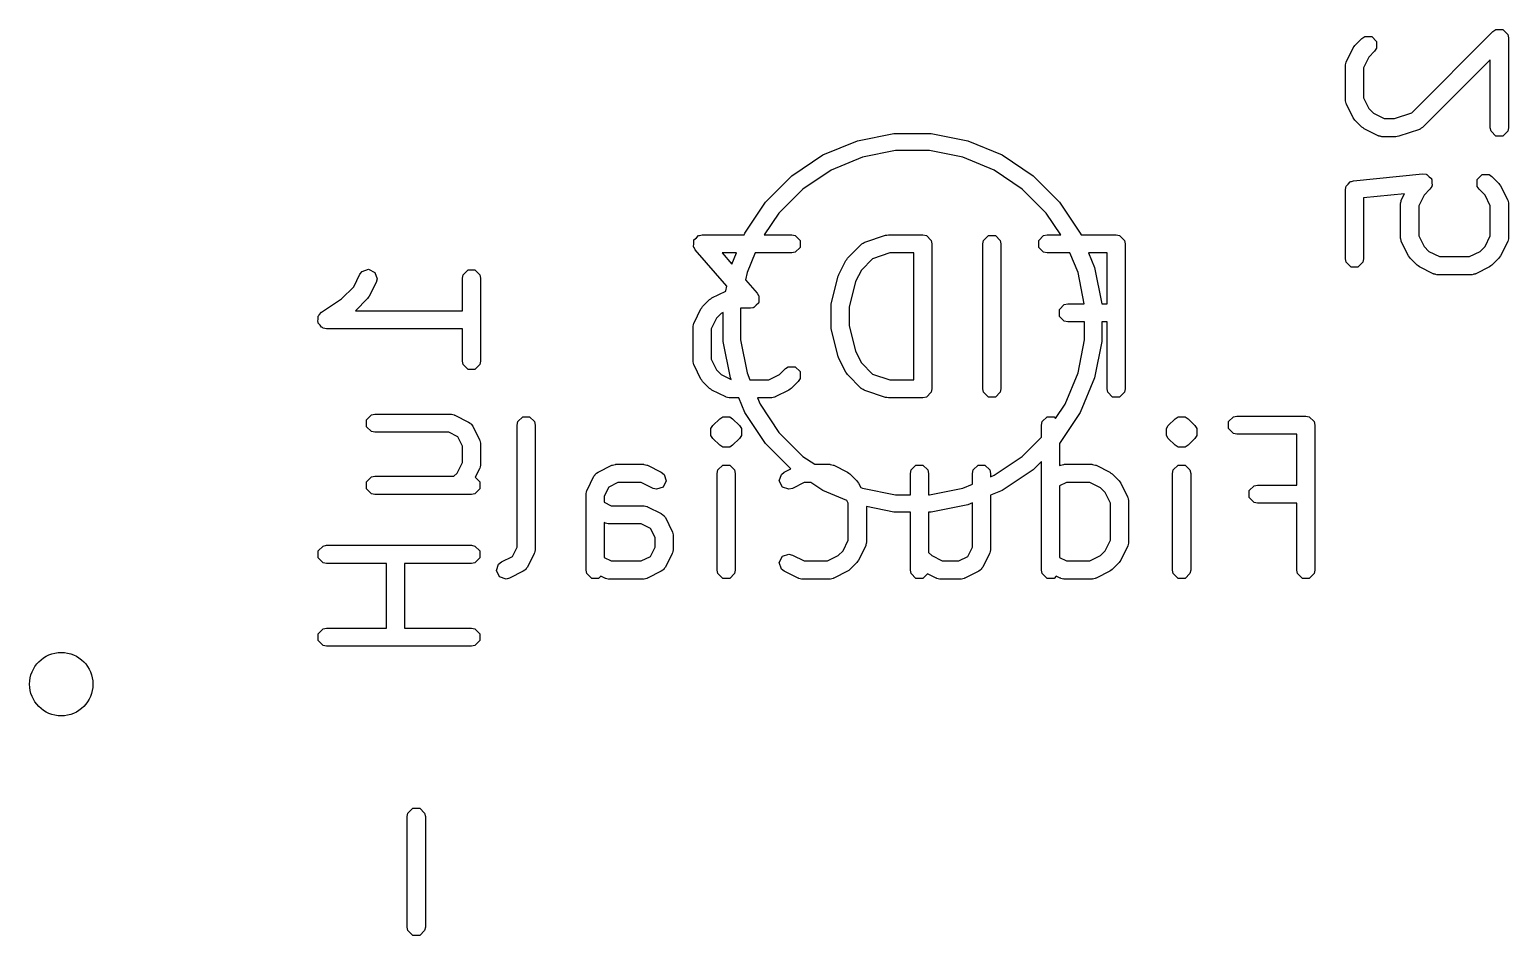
# Model space of a CAD drawing. Header units: inches. Extents: x 0.38 to 5.39, y 0.07 to 3.28.
# Drawn here: x 3.8036 to 4.125, y 2.7301 to 2.9269 of the extents above; entities that cross this region are included whole.
import ezdxf

# ---------------------------------------------------------------- set-up
doc = ezdxf.new("R2010")
doc.units = ezdxf.units.IN
doc.header["$MEASUREMENT"] = 0
doc.layers.add('BLACK', color=250, linetype='CONTINUOUS')

msp = doc.modelspace()

# ---------------------------------------------------------------- linework, layer by layer
at = {"layer": 'BLACK', "linetype": 'CONTINUOUS'}
for p, q in [((4.09318, 2.92501), (4.09382, 2.92544)), ((4.09382, 2.92544), (4.09532, 2.92544)), ((4.09532, 2.92544), (4.09639, 2.92437)), ((4.10401, 2.90884), (4.12167, 2.92651)), ((4.12167, 2.92651), (4.12231, 2.92694)), ((4.12231, 2.92694), (4.12382, 2.92694)), ((4.12382, 2.92694), (4.12489, 2.92587)), ((4.12489, 2.92587), (4.12504, 2.92512)), ((4.08981, 2.92), (4.09131, 2.923)), ((4.09131, 2.923), (4.0915, 2.92325)), ((4.0915, 2.92325), (4.09168, 2.92351)), ((4.09168, 2.92351), (4.09318, 2.92501)), ((4.09596, 2.92223), (4.09469, 2.92095)), ((4.09639, 2.92287), (4.09596, 2.92223)), ((4.09639, 2.92437), (4.09639, 2.92287)), ((4.12504, 2.92512), (4.12504, 2.90562)), ((4.0896, 2.91912), (4.08962, 2.91922)), ((4.0896, 2.91162), (4.0896, 2.91912)), ((4.08961, 2.91926), (4.08969, 2.91956)), ((4.08962, 2.91922), (4.08961, 2.91926)), ((4.08969, 2.91956), (4.08975, 2.91987)), ((4.08975, 2.91987), (4.08978, 2.91991)), ((4.08978, 2.91991), (4.08981, 2.92)), ((4.09469, 2.92095), (4.09354, 2.91866)), ((4.1211, 2.92037), (4.10646, 2.90573)), ((4.1211, 2.90562), (4.1211, 2.92037)), ((4.09354, 2.91866), (4.09354, 2.91209)), ((4.08962, 2.91152), (4.0896, 2.91162)), ((4.08961, 2.91148), (4.08962, 2.91152)), ((4.08969, 2.91118), (4.08961, 2.91148)), ((4.08975, 2.91087), (4.08969, 2.91118)), ((4.08978, 2.91084), (4.08975, 2.91087)), ((4.08981, 2.91074), (4.08978, 2.91084)), ((4.09131, 2.90774), (4.08981, 2.91074)), ((4.09354, 2.91209), (4.09469, 2.90979)), ((4.09469, 2.90979), (4.09574, 2.90874)), ((4.0915, 2.90749), (4.09131, 2.90774)), ((4.09168, 2.90723), (4.0915, 2.90749)), ((4.09318, 2.90573), (4.09168, 2.90723)), ((4.09574, 2.90874), (4.09803, 2.90759)), ((4.09803, 2.90759), (4.10025, 2.90759)), ((4.10025, 2.90759), (4.10401, 2.90884)), ((3.97602, 2.89969), (3.98351, 2.90279)), ((3.98351, 2.90279), (3.99146, 2.90437)), ((3.99146, 2.90437), (3.99956, 2.90437)), ((3.99956, 2.90437), (4.00751, 2.90279)), ((4.00751, 2.90279), (4.015, 2.89969)), ((4.09344, 2.90555), (4.09318, 2.90573)), ((4.09369, 2.90536), (4.09344, 2.90555)), ((4.09669, 2.90386), (4.09369, 2.90536)), ((4.09678, 2.90383), (4.09669, 2.90386)), ((4.09682, 2.9038), (4.09678, 2.90383)), ((4.09713, 2.90374), (4.09682, 2.9038)), ((4.09743, 2.90366), (4.09713, 2.90374)), ((4.09747, 2.90367), (4.09743, 2.90366)), ((4.09757, 2.90365), (4.09747, 2.90367)), ((4.10057, 2.90365), (4.09757, 2.90365)), ((4.10088, 2.90371), (4.10057, 2.90365)), ((4.10119, 2.90375), (4.10088, 2.90371)), ((4.10569, 2.90525), (4.10119, 2.90375)), ((4.10578, 2.9053), (4.10569, 2.90525)), ((4.10582, 2.9053), (4.10578, 2.9053)), ((4.10608, 2.90548), (4.10582, 2.9053)), ((4.10636, 2.90563), (4.10608, 2.90548)), ((4.10638, 2.90567), (4.10636, 2.90563)), ((4.10646, 2.90573), (4.10638, 2.90567)), ((4.12125, 2.90487), (4.1211, 2.90562)), ((4.12231, 2.9038), (4.12125, 2.90487)), ((4.12382, 2.9038), (4.12231, 2.9038)), ((4.12489, 2.90487), (4.12382, 2.9038)), ((4.12504, 2.90562), (4.12489, 2.90487)), ((3.96929, 2.89518), (3.97602, 2.89969)), ((3.99183, 2.90063), (3.9846, 2.89919)), ((3.9992, 2.90063), (3.99183, 2.90063)), ((4.00642, 2.89919), (3.9992, 2.90063)), ((4.015, 2.89969), (4.02174, 2.89518)), ((3.9778, 2.89637), (3.97167, 2.89228)), ((3.9846, 2.89919), (3.9778, 2.89637)), ((4.01323, 2.89637), (4.00642, 2.89919)), ((4.01935, 2.89228), (4.01323, 2.89637)), ((3.96356, 2.88945), (3.96929, 2.89518)), ((4.02174, 2.89518), (4.02747, 2.88945)), ((4.08975, 2.89288), (4.09022, 2.89334)), ((4.09022, 2.89334), (4.09064, 2.89386)), ((4.09064, 2.89386), (4.09077, 2.8939)), ((4.09077, 2.8939), (4.09082, 2.89394)), ((4.09082, 2.89394), (4.09092, 2.89394)), ((4.09092, 2.89394), (4.09137, 2.89408)), ((4.09137, 2.89408), (4.10637, 2.89558)), ((4.10637, 2.89558), (4.10714, 2.89551)), ((4.10714, 2.89551), (4.10722, 2.89544)), ((4.10722, 2.89544), (4.10732, 2.89544)), ((4.10732, 2.89544), (4.10779, 2.89497)), ((4.10779, 2.89497), (4.1083, 2.89455)), ((4.1083, 2.89455), (4.10831, 2.89445)), ((4.10831, 2.89445), (4.10839, 2.89438)), ((4.10839, 2.89438), (4.10839, 2.89371)), ((4.10839, 2.89371), (4.10845, 2.89305)), ((4.11825, 2.89438), (4.11931, 2.89544)), ((4.11825, 2.89287), (4.11825, 2.89438)), ((4.11931, 2.89544), (4.12082, 2.89544)), ((4.12082, 2.89544), (4.12146, 2.89501)), ((4.12146, 2.89501), (4.12296, 2.89352)), ((4.12296, 2.89352), (4.12313, 2.89325)), ((4.12313, 2.89325), (4.12333, 2.893)), ((3.97167, 2.89228), (3.96646, 2.88707)), ((4.02456, 2.88707), (4.01935, 2.89228)), ((4.0896, 2.89212), (4.0897, 2.89259)), ((4.0896, 2.87713), (4.0896, 2.89212)), ((4.08969, 2.89269), (4.08972, 2.89274)), ((4.0897, 2.89259), (4.08969, 2.89269)), ((4.08972, 2.89274), (4.08975, 2.89288)), ((4.10242, 2.89123), (4.09354, 2.89034)), ((4.09354, 2.89034), (4.09354, 2.87713)), ((4.10169, 2.88957), (4.10175, 2.88988)), ((4.10175, 2.88988), (4.10178, 2.88991)), ((4.10178, 2.88991), (4.10181, 2.89)), ((4.10181, 2.89), (4.10242, 2.89123)), ((4.10669, 2.89096), (4.10554, 2.88866)), ((4.10796, 2.89223), (4.10669, 2.89096)), ((4.10839, 2.89287), (4.10796, 2.89223)), ((4.10845, 2.89305), (4.10839, 2.89297)), ((4.10839, 2.89297), (4.10839, 2.89287)), ((4.11868, 2.89223), (4.11825, 2.89287)), ((4.11995, 2.89096), (4.11868, 2.89223)), ((4.1211, 2.88866), (4.11995, 2.89096)), ((4.12333, 2.893), (4.12483, 2.89)), ((4.12483, 2.89), (4.12485, 2.88991)), ((4.12485, 2.88991), (4.12489, 2.88988)), ((4.12489, 2.88988), (4.12495, 2.88957)), ((3.95905, 2.88272), (3.96356, 2.88945)), ((3.96646, 2.88707), (3.96329, 2.88233)), ((4.02773, 2.88233), (4.02456, 2.88707)), ((4.02747, 2.88945), (4.03197, 2.88272)), ((4.1016, 2.88912), (4.10162, 2.88922)), ((4.1016, 2.88162), (4.1016, 2.88912)), ((4.10161, 2.88926), (4.10169, 2.88957)), ((4.10162, 2.88922), (4.10161, 2.88926)), ((4.10554, 2.88866), (4.10554, 2.88209)), ((4.1211, 2.88209), (4.1211, 2.88866)), ((4.12495, 2.88957), (4.12503, 2.88926)), ((4.12503, 2.88926), (4.12502, 2.88922)), ((4.12502, 2.88922), (4.12504, 2.88912)), ((4.12504, 2.88912), (4.12504, 2.88162)), ((3.9479, 2.87973), (3.94795, 2.88042)), ((3.94795, 2.88111), (3.948, 2.88116)), ((3.94795, 2.88042), (3.94795, 2.88111)), ((3.948, 2.88123), (3.94852, 2.88169)), ((3.948, 2.88116), (3.948, 2.88123)), ((3.94852, 2.88169), (3.94901, 2.88218)), ((3.94901, 2.88218), (3.9491, 2.8822)), ((3.9491, 2.8822), (3.94914, 2.88222)), ((3.94914, 2.88222), (3.94922, 2.88222)), ((3.94922, 2.88222), (3.94977, 2.88233)), ((3.94977, 2.88233), (3.95889, 2.88233)), ((3.95889, 2.88233), (3.95905, 2.88272)), ((3.96329, 2.88233), (3.96927, 2.88233)), ((3.96927, 2.88233), (3.97002, 2.88218)), ((3.97002, 2.88218), (3.97108, 2.88111)), ((3.97108, 2.88111), (3.97108, 2.87961)), ((3.98137, 2.87725), (3.98437, 2.88025)), ((3.98437, 2.88025), (3.98445, 2.88031)), ((3.98445, 2.88031), (3.98447, 2.88035)), ((3.98447, 2.88035), (3.98475, 2.8805)), ((3.98475, 2.8805), (3.98501, 2.88068)), ((3.98501, 2.88068), (3.98505, 2.88068)), ((3.98505, 2.88068), (3.98514, 2.88073)), ((3.98514, 2.88073), (3.98964, 2.88223)), ((3.98964, 2.88223), (3.98995, 2.88227)), ((3.98995, 2.88227), (3.99026, 2.88233)), ((3.99026, 2.88233), (3.99776, 2.88233)), ((3.99776, 2.88233), (3.99851, 2.88218)), ((3.99851, 2.88218), (3.99958, 2.88111)), ((3.99958, 2.88111), (3.99973, 2.88036)), ((3.99973, 2.88036), (3.99973, 2.84886)), ((4.01079, 2.88036), (4.01094, 2.88111)), ((4.01079, 2.84886), (4.01079, 2.88036)), ((4.01094, 2.88111), (4.01201, 2.88218)), ((4.01201, 2.88218), (4.01351, 2.88218)), ((4.01351, 2.88218), (4.01458, 2.88111)), ((4.01458, 2.88111), (4.01473, 2.88036)), ((4.01473, 2.88036), (4.01473, 2.84886)), ((4.02294, 2.88111), (4.024, 2.88218)), ((4.02294, 2.87961), (4.02294, 2.88111)), ((4.024, 2.88218), (4.02476, 2.88233)), ((4.02476, 2.88233), (4.02773, 2.88233)), ((4.03197, 2.88272), (4.03213, 2.88233)), ((4.03213, 2.88233), (4.03976, 2.88233)), ((4.03976, 2.88233), (4.04051, 2.88218)), ((4.04051, 2.88218), (4.04157, 2.88111)), ((4.04157, 2.88111), (4.04172, 2.88036)), ((4.04172, 2.88036), (4.04172, 2.84886)), ((4.10162, 2.88153), (4.1016, 2.88162)), ((4.10161, 2.88148), (4.10162, 2.88153)), ((4.10169, 2.88118), (4.10161, 2.88148)), ((4.10175, 2.88087), (4.10169, 2.88118)), ((4.10178, 2.88084), (4.10175, 2.88087)), ((4.10181, 2.88074), (4.10178, 2.88084)), ((4.10331, 2.87774), (4.10181, 2.88074)), ((4.10554, 2.88209), (4.10669, 2.87979)), ((4.11995, 2.87979), (4.1211, 2.88209)), ((4.12483, 2.88074), (4.12333, 2.87774)), ((4.12485, 2.88084), (4.12483, 2.88074)), ((4.12489, 2.88087), (4.12485, 2.88084)), ((4.12495, 2.88118), (4.12489, 2.88087)), ((4.12503, 2.88148), (4.12495, 2.88118)), ((4.12504, 2.88162), (4.12502, 2.88153)), ((4.12502, 2.88153), (4.12503, 2.88148)), ((3.94795, 2.87965), (3.9479, 2.87973)), ((3.94795, 2.87961), (3.94795, 2.87965)), ((3.94801, 2.87955), (3.94795, 2.87961)), ((3.94829, 2.87906), (3.94801, 2.87955)), ((3.95515, 2.87121), (3.94829, 2.87906)), ((3.95411, 2.87839), (3.95625, 2.87594)), ((3.95726, 2.87839), (3.95411, 2.87839)), ((3.95625, 2.87594), (3.95726, 2.87839)), ((3.96131, 2.87839), (3.95955, 2.87414)), ((3.96927, 2.87839), (3.96131, 2.87839)), ((3.97002, 2.87854), (3.96927, 2.87839)), ((3.97108, 2.87961), (3.97002, 2.87854)), ((3.9812, 2.87699), (3.98137, 2.87725)), ((3.98683, 2.87714), (3.98438, 2.87469)), ((3.99058, 2.87839), (3.98683, 2.87714)), ((3.99579, 2.87839), (3.99058, 2.87839)), ((3.99579, 2.85083), (3.99579, 2.87839)), ((4.024, 2.87854), (4.02294, 2.87961)), ((4.02476, 2.87839), (4.024, 2.87854)), ((4.02971, 2.87839), (4.02476, 2.87839)), ((4.03148, 2.87414), (4.02971, 2.87839)), ((4.03779, 2.87839), (4.03376, 2.87839)), ((4.03376, 2.87839), (4.03507, 2.87523)), ((4.03779, 2.86733), (4.03779, 2.87839)), ((4.08975, 2.87637), (4.0896, 2.87713)), ((4.09354, 2.87713), (4.09339, 2.87637)), ((4.1035, 2.8775), (4.10331, 2.87774)), ((4.10368, 2.87723), (4.1035, 2.8775)), ((4.10518, 2.87573), (4.10368, 2.87723)), ((4.10669, 2.87979), (4.10773, 2.87874)), ((4.10773, 2.87874), (4.11003, 2.87759)), ((4.11003, 2.87759), (4.1166, 2.87759)), ((4.1166, 2.87759), (4.1189, 2.87874)), ((4.1189, 2.87874), (4.11995, 2.87979)), ((4.12296, 2.87723), (4.12146, 2.87573)), ((4.12313, 2.8775), (4.12296, 2.87723)), ((4.12333, 2.87774), (4.12313, 2.8775)), ((3.87538, 2.87376), (3.87585, 2.87437)), ((3.87585, 2.87437), (3.87728, 2.87485)), ((3.87728, 2.87485), (3.87863, 2.87417)), ((3.87863, 2.87417), (3.87911, 2.87274)), ((3.89782, 2.87364), (3.89889, 2.8747)), ((3.89889, 2.8747), (3.90039, 2.8747)), ((3.90039, 2.8747), (3.90146, 2.87364)), ((3.95955, 2.87414), (3.95923, 2.87254)), ((3.9795, 2.87374), (3.981, 2.87674)), ((3.981, 2.87674), (3.9812, 2.87699)), ((3.98438, 2.87469), (3.98312, 2.87217)), ((4.03283, 2.86733), (4.03148, 2.87414)), ((4.03507, 2.87523), (4.03664, 2.86733)), ((4.09082, 2.87531), (4.08975, 2.87637)), ((4.09232, 2.87531), (4.09082, 2.87531)), ((4.09339, 2.87637), (4.09232, 2.87531)), ((4.10544, 2.87556), (4.10518, 2.87573)), ((4.10569, 2.87536), (4.10544, 2.87556)), ((4.10869, 2.87386), (4.10569, 2.87536)), ((4.10878, 2.87384), (4.10869, 2.87386)), ((4.10882, 2.87381), (4.10878, 2.87384)), ((4.10912, 2.87375), (4.10882, 2.87381)), ((4.11782, 2.87381), (4.11751, 2.87375)), ((4.11785, 2.87384), (4.11782, 2.87381)), ((4.11795, 2.87386), (4.11785, 2.87384)), ((4.12095, 2.87536), (4.11795, 2.87386)), ((4.1212, 2.87556), (4.12095, 2.87536)), ((4.12146, 2.87573), (4.1212, 2.87556)), ((3.87139, 2.86841), (3.87403, 2.87105)), ((3.87403, 2.87105), (3.87538, 2.87376)), ((3.87891, 2.872), (3.87741, 2.869)), ((3.87911, 2.87274), (3.87891, 2.872)), ((3.89767, 2.87288), (3.89782, 2.87364)), ((3.89767, 2.86585), (3.89767, 2.87288)), ((3.90146, 2.87364), (3.90161, 2.87288)), ((3.90161, 2.87288), (3.90161, 2.85489)), ((3.95494, 2.87014), (3.95515, 2.87121)), ((3.95923, 2.87254), (3.96175, 2.86966)), ((3.97785, 2.86734), (3.97935, 2.87334)), ((3.97935, 2.87334), (3.97945, 2.87353)), ((3.97945, 2.87353), (3.9795, 2.87374)), ((3.98312, 2.87217), (3.98173, 2.86662)), ((4.10943, 2.87366), (4.10912, 2.87375)), ((4.10947, 2.87368), (4.10943, 2.87366)), ((4.10957, 2.87366), (4.10947, 2.87368)), ((4.11707, 2.87366), (4.10957, 2.87366)), ((4.11716, 2.87368), (4.11707, 2.87366)), ((4.11721, 2.87366), (4.11716, 2.87368)), ((4.11751, 2.87375), (4.11721, 2.87366)), ((3.86705, 2.86552), (3.87139, 2.86841)), ((3.87704, 2.86849), (3.8744, 2.86585)), ((3.87721, 2.86875), (3.87704, 2.86849)), ((3.87741, 2.869), (3.87721, 2.86875)), ((3.94988, 2.86675), (3.95138, 2.86825)), ((3.95138, 2.86825), (3.95164, 2.86843)), ((3.95164, 2.86843), (3.95189, 2.86862)), ((3.95189, 2.86862), (3.95489, 2.87012)), ((3.95489, 2.87012), (3.95494, 2.87014)), ((3.96203, 2.86749), (3.96151, 2.86703)), ((3.96175, 2.86966), (3.96203, 2.86917)), ((3.96203, 2.86917), (3.96208, 2.86911)), ((3.96204, 2.86756), (3.96203, 2.86749)), ((3.96208, 2.86761), (3.96204, 2.86756)), ((3.96208, 2.86911), (3.96208, 2.86907)), ((3.96208, 2.86907), (3.96213, 2.86899)), ((3.96213, 2.86899), (3.96208, 2.8683)), ((3.96208, 2.8683), (3.96208, 2.86761)), ((3.86633, 2.86464), (3.86647, 2.86478)), ((3.86633, 2.86406), (3.86633, 2.86464)), ((3.86647, 2.86478), (3.86651, 2.86498)), ((3.86651, 2.86498), (3.86705, 2.86552)), ((3.8744, 2.86585), (3.89767, 2.86585)), ((3.94801, 2.86324), (3.94951, 2.86624)), ((3.94951, 2.86624), (3.9497, 2.86649)), ((3.9497, 2.86649), (3.94988, 2.86675)), ((3.95289, 2.86419), (3.95174, 2.8619)), ((3.95393, 2.86524), (3.95289, 2.86419)), ((3.95437, 2.86546), (3.95393, 2.86524)), ((3.95437, 2.85918), (3.95437, 2.86546)), ((3.96027, 2.86639), (3.95811, 2.86639)), ((3.95811, 2.86639), (3.95811, 2.85954)), ((3.96082, 2.8665), (3.96027, 2.86639)), ((3.9609, 2.8665), (3.96082, 2.8665)), ((3.96093, 2.86652), (3.9609, 2.8665)), ((3.96102, 2.86654), (3.96093, 2.86652)), ((3.96151, 2.86703), (3.96102, 2.86654)), ((3.9778, 2.86686), (3.97784, 2.8671)), ((3.9778, 2.86236), (3.9778, 2.86686)), ((3.97784, 2.8671), (3.97785, 2.86734)), ((3.98173, 2.86662), (3.98173, 2.8626)), ((4.02744, 2.86611), (4.0285, 2.86718)), ((4.02744, 2.86461), (4.02744, 2.86611)), ((4.0285, 2.86354), (4.02744, 2.86461)), ((4.0285, 2.86718), (4.02926, 2.86733)), ((4.02926, 2.86733), (4.03283, 2.86733)), ((4.03664, 2.86733), (4.03779, 2.86733)), ((3.86621, 2.8635), (3.86633, 2.86406)), ((3.86633, 2.86333), (3.86621, 2.8635)), ((3.86633, 2.86313), (3.86633, 2.86333)), ((3.86673, 2.86273), (3.86633, 2.86313)), ((3.86705, 2.86225), (3.86673, 2.86273)), ((3.86725, 2.86221), (3.86705, 2.86225)), ((3.86739, 2.86207), (3.86725, 2.86221)), ((3.86815, 2.86192), (3.86739, 2.86207)), ((3.89767, 2.86192), (3.86815, 2.86192)), ((3.89767, 2.85489), (3.89767, 2.86192)), ((3.9478, 2.8625), (3.94789, 2.8628)), ((3.94782, 2.86246), (3.9478, 2.8625)), ((3.9478, 2.86236), (3.94782, 2.86246)), ((3.9478, 2.85486), (3.9478, 2.86236)), ((3.94789, 2.8628), (3.94795, 2.86311)), ((3.94795, 2.86311), (3.94798, 2.86315)), ((3.94798, 2.86315), (3.94801, 2.86324)), ((3.95174, 2.8619), (3.95174, 2.85533)), ((3.97784, 2.86212), (3.9778, 2.86236)), ((3.97785, 2.86188), (3.97784, 2.86212)), ((3.97935, 2.85588), (3.97785, 2.86188)), ((3.98173, 2.8626), (3.98312, 2.85705)), ((4.02926, 2.86339), (4.0285, 2.86354)), ((4.03291, 2.86339), (4.02926, 2.86339)), ((4.03291, 2.85954), (4.03291, 2.86339)), ((4.03779, 2.86339), (4.03665, 2.86339)), ((4.03665, 2.86339), (4.03665, 2.85918)), ((4.03779, 2.84886), (4.03779, 2.86339)), ((3.95595, 2.85123), (3.95437, 2.85918)), ((3.95811, 2.85954), (3.95955, 2.85232)), ((4.03148, 2.85232), (4.03291, 2.85954)), ((4.03665, 2.85918), (4.03507, 2.85123)), ((3.89782, 2.85413), (3.89767, 2.85489)), ((3.90161, 2.85489), (3.90146, 2.85413)), ((3.94782, 2.85476), (3.9478, 2.85486)), ((3.9478, 2.85472), (3.94782, 2.85476)), ((3.94789, 2.85442), (3.9478, 2.85472)), ((3.95174, 2.85533), (3.95289, 2.85303)), ((3.97945, 2.85569), (3.97935, 2.85588)), ((3.9795, 2.85548), (3.97945, 2.85569)), ((3.981, 2.85248), (3.9795, 2.85548)), ((3.98312, 2.85705), (3.98438, 2.85453)), ((3.98438, 2.85453), (3.98683, 2.85208)), ((3.89889, 2.85307), (3.89782, 2.85413)), ((3.90039, 2.85307), (3.89889, 2.85307)), ((3.90146, 2.85413), (3.90039, 2.85307)), ((3.94795, 2.85411), (3.94789, 2.85442)), ((3.94798, 2.85408), (3.94795, 2.85411)), ((3.94801, 2.85398), (3.94798, 2.85408)), ((3.94951, 2.85098), (3.94801, 2.85398)), ((3.95289, 2.85303), (3.95393, 2.85198)), ((3.95393, 2.85198), (3.95609, 2.8509)), ((3.95955, 2.85232), (3.96016, 2.85083)), ((3.9643, 2.85083), (3.9666, 2.85198)), ((3.9666, 2.85198), (3.96787, 2.85325)), ((3.96787, 2.85325), (3.96851, 2.85368)), ((3.96851, 2.85368), (3.97002, 2.85368)), ((3.97002, 2.85368), (3.97108, 2.85262)), ((3.97108, 2.85262), (3.97108, 2.85111)), ((3.9812, 2.85223), (3.981, 2.85248)), ((3.98137, 2.85197), (3.9812, 2.85223)), ((3.98437, 2.84897), (3.98137, 2.85197)), ((3.98683, 2.85208), (3.99058, 2.85083)), ((4.02866, 2.84551), (4.03148, 2.85232)), ((3.9497, 2.85073), (3.94951, 2.85098)), ((3.94988, 2.85047), (3.9497, 2.85073)), ((3.95138, 2.84897), (3.94988, 2.85047)), ((3.95164, 2.84879), (3.95138, 2.84897)), ((3.95189, 2.8486), (3.95164, 2.84879)), ((3.95489, 2.8471), (3.95189, 2.8486)), ((3.95609, 2.8509), (3.95595, 2.85123)), ((3.96016, 2.85083), (3.9643, 2.85083)), ((3.96865, 2.8486), (3.96565, 2.8471)), ((3.96889, 2.84879), (3.96865, 2.8486)), ((3.96916, 2.84897), (3.96889, 2.84879)), ((3.97066, 2.85047), (3.96916, 2.84897)), ((3.97108, 2.85111), (3.97066, 2.85047)), ((3.98445, 2.84892), (3.98437, 2.84897)), ((3.98447, 2.84888), (3.98445, 2.84892)), ((3.98475, 2.84872), (3.98447, 2.84888)), ((3.98501, 2.84854), (3.98475, 2.84872)), ((3.98505, 2.84854), (3.98501, 2.84854)), ((3.98514, 2.84849), (3.98505, 2.84854)), ((3.98964, 2.84699), (3.98514, 2.84849)), ((3.99058, 2.85083), (3.99579, 2.85083)), ((3.99958, 2.84811), (3.99851, 2.84704)), ((3.99973, 2.84886), (3.99958, 2.84811)), ((4.01094, 2.84811), (4.01079, 2.84886)), ((4.01201, 2.84704), (4.01094, 2.84811)), ((4.01458, 2.84811), (4.01351, 2.84704)), ((4.01473, 2.84886), (4.01458, 2.84811)), ((4.03507, 2.85123), (4.03197, 2.84374)), ((4.03794, 2.84811), (4.03779, 2.84886)), ((4.039, 2.84704), (4.03794, 2.84811)), ((4.04157, 2.84811), (4.04051, 2.84704)), ((4.04172, 2.84886), (4.04157, 2.84811)), ((3.95498, 2.84708), (3.95489, 2.8471)), ((3.95501, 2.84704), (3.95498, 2.84708)), ((3.95532, 2.84698), (3.95501, 2.84704)), ((3.95563, 2.8469), (3.95532, 2.84698)), ((3.95567, 2.84691), (3.95563, 2.8469)), ((3.95577, 2.84689), (3.95567, 2.84691)), ((3.95775, 2.84689), (3.95577, 2.84689)), ((3.95905, 2.84374), (3.95775, 2.84689)), ((3.96477, 2.84689), (3.96179, 2.84689)), ((3.96179, 2.84689), (3.96237, 2.84551)), ((3.96237, 2.84551), (3.96646, 2.83939)), ((3.96486, 2.84691), (3.96477, 2.84689)), ((3.96491, 2.8469), (3.96486, 2.84691)), ((3.96521, 2.84698), (3.96491, 2.8469)), ((3.96552, 2.84704), (3.96521, 2.84698)), ((3.96555, 2.84708), (3.96552, 2.84704)), ((3.96565, 2.8471), (3.96555, 2.84708)), ((3.98995, 2.84696), (3.98964, 2.84699)), ((3.99026, 2.84689), (3.98995, 2.84696)), ((3.99776, 2.84689), (3.99026, 2.84689)), ((3.99851, 2.84704), (3.99776, 2.84689)), ((4.01351, 2.84704), (4.01201, 2.84704)), ((4.02661, 2.84245), (4.02866, 2.84551)), ((4.04051, 2.84704), (4.039, 2.84704)), ((3.87683, 2.84214), (3.87789, 2.84321)), ((3.87683, 2.84063), (3.87683, 2.84214)), ((3.87789, 2.84321), (3.87864, 2.84336)), ((3.87864, 2.84336), (3.89514, 2.84336)), ((3.89514, 2.84336), (3.89524, 2.84334)), ((3.89524, 2.84334), (3.89528, 2.84335)), ((3.89528, 2.84335), (3.89559, 2.84327)), ((3.89559, 2.84327), (3.8959, 2.84321)), ((3.8959, 2.84321), (3.89593, 2.84317)), ((3.89593, 2.84317), (3.89602, 2.84315)), ((3.89602, 2.84315), (3.89902, 2.84165)), ((3.89902, 2.84165), (3.89933, 2.84141)), ((3.90955, 2.84099), (3.9097, 2.84174)), ((3.9097, 2.84174), (3.91077, 2.84281)), ((3.91077, 2.84281), (3.91228, 2.84281)), ((3.91228, 2.84281), (3.91334, 2.84174)), ((3.91334, 2.84174), (3.91349, 2.84099)), ((3.95213, 2.84088), (3.95362, 2.84238)), ((3.95362, 2.84238), (3.95426, 2.84281)), ((3.95426, 2.84281), (3.95577, 2.84281)), ((3.95577, 2.84281), (3.95641, 2.84238)), ((3.95641, 2.84238), (3.95791, 2.84088)), ((3.96356, 2.837), (3.95905, 2.84374)), ((4.02354, 2.84099), (4.02369, 2.84174)), ((4.02369, 2.84174), (4.02475, 2.84281)), ((4.02475, 2.84281), (4.02626, 2.84281)), ((4.02626, 2.84281), (4.02661, 2.84245)), ((4.03197, 2.84374), (4.02748, 2.83702)), ((4.05111, 2.84088), (4.05261, 2.84238)), ((4.05261, 2.84238), (4.05325, 2.84281)), ((4.05325, 2.84281), (4.05476, 2.84281)), ((4.05476, 2.84281), (4.0554, 2.84238)), ((4.0554, 2.84238), (4.0569, 2.84088)), ((4.06418, 2.84174), (4.06525, 2.84281)), ((4.06418, 2.84024), (4.06418, 2.84174)), ((4.06525, 2.84281), (4.066, 2.84296)), ((4.066, 2.84296), (4.081, 2.84296)), ((4.081, 2.84296), (4.08175, 2.84281)), ((4.08175, 2.84281), (4.08282, 2.84174)), ((4.08282, 2.84174), (4.08297, 2.84099)), ((3.87789, 2.83957), (3.87683, 2.84063)), ((3.87864, 2.83942), (3.87789, 2.83957)), ((3.89468, 2.83942), (3.87864, 2.83942)), ((3.89667, 2.83842), (3.89468, 2.83942)), ((3.89933, 2.84141), (3.89943, 2.84137)), ((3.89943, 2.84137), (3.89952, 2.84126)), ((3.89952, 2.84126), (3.89963, 2.84118)), ((3.89963, 2.84118), (3.89966, 2.84108)), ((3.89966, 2.84108), (3.8999, 2.84077)), ((3.8999, 2.84077), (3.9014, 2.83777)), ((3.90955, 2.81446), (3.90955, 2.84099)), ((3.91349, 2.84099), (3.91349, 2.81399)), ((3.9517, 2.84024), (3.95213, 2.84088)), ((3.9517, 2.83874), (3.9517, 2.84024)), ((3.9517, 2.84024), (3.9517, 2.84024)), ((3.95213, 2.8381), (3.9517, 2.83874)), ((3.95791, 2.84088), (3.95834, 2.84024)), ((3.95834, 2.83874), (3.95791, 2.8381)), ((3.95834, 2.84024), (3.95834, 2.84024)), ((3.95834, 2.84024), (3.95834, 2.83949)), ((3.95834, 2.83949), (3.95834, 2.83874)), ((3.95834, 2.83874), (3.95834, 2.83874)), ((3.96646, 2.83939), (3.97167, 2.83418)), ((4.02354, 2.83836), (4.02354, 2.84099)), ((4.05069, 2.84024), (4.05111, 2.84088)), ((4.05069, 2.83874), (4.05069, 2.84024)), ((4.05069, 2.84024), (4.05069, 2.84024)), ((4.05111, 2.8381), (4.05069, 2.83874)), ((4.0569, 2.84088), (4.05732, 2.84024)), ((4.05732, 2.83874), (4.0569, 2.8381)), ((4.05732, 2.84024), (4.05732, 2.84024)), ((4.05732, 2.84024), (4.05732, 2.83949)), ((4.05732, 2.83949), (4.05732, 2.83874)), ((4.05732, 2.83874), (4.05732, 2.83874)), ((4.06525, 2.83917), (4.06418, 2.84024)), ((4.066, 2.83902), (4.06525, 2.83917)), ((4.07903, 2.83902), (4.066, 2.83902)), ((4.07903, 2.82796), (4.07903, 2.83902)), ((4.08297, 2.84099), (4.08297, 2.80949)), ((3.89767, 2.83642), (3.89667, 2.83842)), ((3.89767, 2.83285), (3.89767, 2.83642)), ((3.9014, 2.83777), (3.90143, 2.83767)), ((3.90143, 2.83767), (3.90146, 2.83764)), ((3.90146, 2.83764), (3.90152, 2.83733)), ((3.90152, 2.83733), (3.90161, 2.83703)), ((3.90161, 2.83703), (3.90159, 2.83698)), ((3.90159, 2.83698), (3.90161, 2.83689)), ((3.90161, 2.83689), (3.90161, 2.83239)), ((3.95362, 2.8366), (3.95213, 2.8381)), ((3.95426, 2.83617), (3.95362, 2.8366)), ((3.95577, 2.83617), (3.95426, 2.83617)), ((3.95426, 2.83617), (3.95426, 2.83617)), ((3.95641, 2.8366), (3.95577, 2.83617)), ((3.95791, 2.8381), (3.95641, 2.8366)), ((3.96908, 2.83148), (3.96356, 2.837)), ((4.01935, 2.83418), (4.02354, 2.83836)), ((4.02748, 2.83702), (4.02748, 2.83217)), ((4.05261, 2.8366), (4.05111, 2.8381)), ((4.05325, 2.83617), (4.05261, 2.8366)), ((4.05476, 2.83617), (4.05325, 2.83617)), ((4.05325, 2.83617), (4.05325, 2.83617)), ((4.0554, 2.8366), (4.05476, 2.83617)), ((4.0569, 2.8381), (4.0554, 2.8366)), ((3.89652, 2.83056), (3.89767, 2.83285)), ((3.90161, 2.83225), (3.90152, 2.83194)), ((3.90161, 2.83239), (3.90159, 2.83229)), ((3.90159, 2.83229), (3.90161, 2.83225)), ((3.92714, 2.83075), (3.93014, 2.83225)), ((3.93014, 2.83225), (3.93023, 2.83228)), ((3.93023, 2.83228), (3.93027, 2.83231)), ((3.93027, 2.83231), (3.93058, 2.83237)), ((3.93058, 2.83237), (3.93088, 2.83245)), ((3.93088, 2.83245), (3.93092, 2.83244)), ((3.93092, 2.83244), (3.93102, 2.83246)), ((3.93102, 2.83246), (3.93702, 2.83246)), ((3.93702, 2.83246), (3.93712, 2.83244)), ((3.93712, 2.83244), (3.93716, 2.83245)), ((3.93716, 2.83245), (3.93746, 2.83237)), ((3.93746, 2.83237), (3.93777, 2.83231)), ((3.93777, 2.83231), (3.9378, 2.83228)), ((3.9378, 2.83228), (3.9379, 2.83225)), ((3.9379, 2.83225), (3.9409, 2.83075)), ((3.9532, 2.83124), (3.95426, 2.83231)), ((3.95426, 2.83231), (3.95577, 2.83231)), ((3.95577, 2.83231), (3.95684, 2.83124)), ((3.97167, 2.83418), (3.97424, 2.83246)), ((3.97424, 2.83246), (3.97751, 2.83246)), ((3.97751, 2.83246), (3.97761, 2.83244)), ((3.97761, 2.83244), (3.97765, 2.83245)), ((3.97765, 2.83245), (3.97796, 2.83237)), ((3.97796, 2.83237), (3.97827, 2.83231)), ((3.97827, 2.83231), (3.9783, 2.83228)), ((3.9783, 2.83228), (3.97839, 2.83225)), ((3.97839, 2.83225), (3.98139, 2.83075)), ((3.99519, 2.83124), (3.99626, 2.83231)), ((3.99626, 2.83231), (3.99776, 2.83231)), ((3.99776, 2.83231), (3.99883, 2.83124)), ((4.00869, 2.83124), (4.00976, 2.83231)), ((4.00976, 2.83231), (4.01126, 2.83231)), ((4.01126, 2.83231), (4.01233, 2.83124)), ((4.01323, 2.83008), (4.01935, 2.83418)), ((4.02354, 2.83308), (4.02174, 2.83127)), ((4.02354, 2.80949), (4.02354, 2.83308)), ((4.02748, 2.83217), (4.02763, 2.83225)), ((4.02763, 2.83225), (4.02772, 2.83228)), ((4.02772, 2.83228), (4.02775, 2.83231)), ((4.02775, 2.83231), (4.02806, 2.83237)), ((4.02806, 2.83237), (4.02837, 2.83245)), ((4.02837, 2.83245), (4.02841, 2.83244)), ((4.02841, 2.83244), (4.02851, 2.83246)), ((4.02851, 2.83246), (4.03451, 2.83246)), ((4.03451, 2.83246), (4.0346, 2.83244)), ((4.0346, 2.83244), (4.03465, 2.83245)), ((4.03465, 2.83245), (4.03495, 2.83237)), ((4.03495, 2.83237), (4.03526, 2.83231)), ((4.03526, 2.83231), (4.03529, 2.83228)), ((4.03529, 2.83228), (4.03539, 2.83225)), ((4.03539, 2.83225), (4.03839, 2.83075)), ((4.05219, 2.83124), (4.05325, 2.83231)), ((4.05325, 2.83231), (4.05476, 2.83231)), ((4.05476, 2.83231), (4.05582, 2.83124)), ((3.87683, 2.82864), (3.87789, 2.82971)), ((3.87789, 2.82971), (3.87864, 2.82986)), ((3.87864, 2.82986), (3.89583, 2.82986)), ((3.89583, 2.82986), (3.89652, 2.83056)), ((3.9014, 2.83151), (3.90047, 2.82964)), ((3.90047, 2.82964), (3.90146, 2.82864)), ((3.90143, 2.8316), (3.9014, 2.83151)), ((3.90146, 2.83164), (3.90143, 2.8316)), ((3.90152, 2.83194), (3.90146, 2.83164)), ((3.92476, 2.82687), (3.92626, 2.82987)), ((3.92626, 2.82987), (3.9265, 2.83018)), ((3.9265, 2.83018), (3.92653, 2.83028)), ((3.92653, 2.83028), (3.92664, 2.83037)), ((3.92664, 2.83037), (3.92673, 2.83048)), ((3.92673, 2.83048), (3.92683, 2.83051)), ((3.92683, 2.83051), (3.92714, 2.83075)), ((3.9409, 2.83075), (3.94151, 2.83028)), ((3.94198, 2.82885), (3.94131, 2.8275)), ((3.94151, 2.83028), (3.94198, 2.82885)), ((3.95305, 2.83049), (3.9532, 2.83124)), ((3.95305, 2.80949), (3.95305, 2.83049)), ((3.95684, 2.83124), (3.95699, 2.83049)), ((3.95699, 2.83049), (3.95699, 2.80949)), ((3.96655, 2.82885), (3.96703, 2.83028)), ((3.96723, 2.8275), (3.96655, 2.82885)), ((3.96703, 2.83028), (3.96763, 2.83075)), ((3.96763, 2.83075), (3.96908, 2.83148)), ((3.98139, 2.83075), (3.98164, 2.83056)), ((3.98164, 2.83056), (3.98191, 2.83038)), ((3.98191, 2.83038), (3.98341, 2.82888)), ((3.98341, 2.82888), (3.98358, 2.82862)), ((3.99504, 2.83049), (3.99519, 2.83124)), ((3.99504, 2.82583), (3.99504, 2.83049)), ((3.99883, 2.83124), (3.99898, 2.83049)), ((3.99898, 2.83049), (3.99898, 2.82583)), ((4.00854, 2.83049), (4.00869, 2.83124)), ((4.00854, 2.82814), (4.00854, 2.83049)), ((4.01233, 2.83124), (4.01248, 2.83049)), ((4.01248, 2.83049), (4.01248, 2.82977)), ((4.01248, 2.82977), (4.01323, 2.83008)), ((4.02174, 2.83127), (4.015, 2.82677)), ((4.03839, 2.83075), (4.03864, 2.83056)), ((4.03864, 2.83056), (4.0389, 2.83038)), ((4.0389, 2.83038), (4.0404, 2.82888)), ((4.0404, 2.82888), (4.04057, 2.82862)), ((4.05204, 2.83049), (4.05219, 2.83124)), ((4.05204, 2.80949), (4.05204, 2.83049)), ((4.05582, 2.83124), (4.05597, 2.83049)), ((4.05597, 2.83049), (4.05597, 2.80949)), ((3.87683, 2.82714), (3.87683, 2.82864)), ((3.87789, 2.82607), (3.87683, 2.82714)), ((3.87864, 2.82592), (3.87789, 2.82607)), ((3.89964, 2.82592), (3.87864, 2.82592)), ((3.90039, 2.82607), (3.89964, 2.82592)), ((3.90146, 2.82714), (3.90039, 2.82607)), ((3.90146, 2.82864), (3.90146, 2.82714)), ((3.92455, 2.82599), (3.92457, 2.82609)), ((3.92455, 2.80949), (3.92455, 2.82599)), ((3.92456, 2.82613), (3.92464, 2.82643)), ((3.92457, 2.82609), (3.92456, 2.82613)), ((3.92464, 2.82643), (3.9247, 2.82674)), ((3.9247, 2.82674), (3.92473, 2.82678)), ((3.92473, 2.82678), (3.92476, 2.82687)), ((3.92949, 2.82752), (3.92849, 2.82553)), ((3.93148, 2.82852), (3.92949, 2.82752)), ((3.93655, 2.82852), (3.93148, 2.82852)), ((3.93914, 2.82723), (3.93655, 2.82852)), ((3.93988, 2.82703), (3.93914, 2.82723)), ((3.94131, 2.8275), (3.93988, 2.82703)), ((3.96865, 2.82703), (3.96723, 2.8275)), ((3.9694, 2.82723), (3.96865, 2.82703)), ((3.97198, 2.82852), (3.9694, 2.82723)), ((3.97341, 2.82852), (3.97198, 2.82852)), ((3.97602, 2.82677), (3.97341, 2.82852)), ((3.98126, 2.8246), (3.97602, 2.82677)), ((3.98358, 2.82862), (3.98377, 2.82837)), ((3.98377, 2.82837), (3.98426, 2.82741)), ((3.98426, 2.82741), (3.9846, 2.82726)), ((3.9846, 2.82726), (3.99183, 2.82583)), ((3.99183, 2.82583), (3.99504, 2.82583)), ((3.99898, 2.82583), (3.9992, 2.82583)), ((3.9992, 2.82583), (4.00642, 2.82726)), ((4.00642, 2.82726), (4.00854, 2.82814)), ((4.015, 2.82677), (4.01248, 2.82573)), ((4.01248, 2.82573), (4.01248, 2.81399)), ((4.02897, 2.82852), (4.02748, 2.82777)), ((4.02748, 2.82777), (4.02748, 2.81221)), ((4.03404, 2.82852), (4.02897, 2.82852)), ((4.03634, 2.82737), (4.03404, 2.82852)), ((4.03739, 2.82632), (4.03634, 2.82737)), ((4.03854, 2.82403), (4.03739, 2.82632)), ((4.04057, 2.82862), (4.04077, 2.82837)), ((4.04077, 2.82837), (4.04227, 2.82537)), ((4.06868, 2.82674), (4.06975, 2.82781)), ((4.06868, 2.82524), (4.06868, 2.82674)), ((4.06975, 2.82781), (4.0705, 2.82796)), ((4.0705, 2.82796), (4.07903, 2.82796)), ((3.92849, 2.82553), (3.92849, 2.82421)), ((3.92849, 2.82421), (3.92998, 2.82346)), ((3.92998, 2.82346), (3.93702, 2.82346)), ((3.93702, 2.82346), (3.93712, 2.82344)), ((3.93712, 2.82344), (3.93716, 2.82345)), ((3.93716, 2.82345), (3.93746, 2.82337)), ((3.93746, 2.82337), (3.93777, 2.82331)), ((3.93777, 2.82331), (3.9378, 2.82328)), ((3.9378, 2.82328), (3.9379, 2.82325)), ((3.9379, 2.82325), (3.9409, 2.82175)), ((3.98154, 2.82403), (3.98126, 2.8246)), ((3.98154, 2.81596), (3.98154, 2.82403)), ((3.99146, 2.82209), (3.98548, 2.82328)), ((3.98548, 2.82328), (3.98548, 2.81549)), ((4.00751, 2.82367), (3.99956, 2.82209)), ((4.00854, 2.8241), (4.00751, 2.82367)), ((4.00854, 2.81446), (4.00854, 2.8241)), ((4.03854, 2.81596), (4.03854, 2.82403)), ((4.04227, 2.82537), (4.04229, 2.82528)), ((4.04229, 2.82528), (4.04232, 2.82524)), ((4.04232, 2.82524), (4.04239, 2.82493)), ((4.04239, 2.82493), (4.04247, 2.82463)), ((4.04247, 2.82463), (4.04246, 2.82459)), ((4.04246, 2.82459), (4.04247, 2.82449)), ((4.04247, 2.82449), (4.04247, 2.81549)), ((4.06975, 2.82417), (4.06868, 2.82524)), ((4.0705, 2.82402), (4.06975, 2.82417)), ((4.07903, 2.82402), (4.0705, 2.82402)), ((4.07903, 2.80949), (4.07903, 2.82402)), ((3.92864, 2.81973), (3.92849, 2.81981)), ((3.92849, 2.81981), (3.92849, 2.81221)), ((3.92873, 2.8197), (3.92864, 2.81973)), ((3.92877, 2.81967), (3.92873, 2.8197)), ((3.92908, 2.81961), (3.92877, 2.81967)), ((3.92938, 2.81953), (3.92908, 2.81961)), ((3.92942, 2.81954), (3.92938, 2.81953)), ((3.92952, 2.81952), (3.92942, 2.81954)), ((3.93655, 2.81952), (3.92952, 2.81952)), ((3.93855, 2.81852), (3.93655, 2.81952)), ((3.9409, 2.82175), (3.94121, 2.82151)), ((3.94121, 2.82151), (3.94131, 2.82148)), ((3.94131, 2.82148), (3.94139, 2.82137)), ((3.94139, 2.82137), (3.94151, 2.82128)), ((3.94151, 2.82128), (3.94154, 2.82118)), ((3.94154, 2.82118), (3.94178, 2.82087)), ((3.94178, 2.82087), (3.94328, 2.81787)), ((3.99504, 2.82209), (3.99146, 2.82209)), ((3.99504, 2.80949), (3.99504, 2.82209)), ((3.99956, 2.82209), (3.99898, 2.82209)), ((3.99898, 2.82209), (3.99898, 2.81331)), ((3.93955, 2.81653), (3.93855, 2.81852)), ((3.93955, 2.81446), (3.93955, 2.81653)), ((3.94328, 2.81787), (3.94331, 2.81778)), ((3.94331, 2.81778), (3.94334, 2.81774)), ((3.94334, 2.81774), (3.9434, 2.81744)), ((3.9434, 2.81744), (3.94348, 2.81713)), ((3.94348, 2.81713), (3.94347, 2.81709)), ((3.94347, 2.81709), (3.94349, 2.81699)), ((3.94349, 2.81699), (3.94349, 2.81399)), ((3.9804, 2.81366), (3.98154, 2.81596)), ((4.03739, 2.81366), (4.03854, 2.81596)), ((3.86633, 2.81364), (3.86739, 2.81471)), ((3.86633, 2.81214), (3.86633, 2.81364)), ((3.86739, 2.81471), (3.86815, 2.81486)), ((3.86815, 2.81486), (3.89964, 2.81486)), ((3.89964, 2.81486), (3.90039, 2.81471)), ((3.90039, 2.81471), (3.90146, 2.81364)), ((3.90146, 2.81364), (3.90146, 2.81214)), ((3.90856, 2.81246), (3.90955, 2.81446)), ((3.91328, 2.81311), (3.91178, 2.81011)), ((3.91331, 2.81321), (3.91328, 2.81311)), ((3.91334, 2.81324), (3.91331, 2.81321)), ((3.9134, 2.81355), (3.91334, 2.81324)), ((3.91349, 2.81385), (3.9134, 2.81355)), ((3.91349, 2.81399), (3.91347, 2.8139)), ((3.91347, 2.8139), (3.91349, 2.81385)), ((3.93855, 2.81246), (3.93955, 2.81446)), ((3.94328, 2.81311), (3.94178, 2.81011)), ((3.94331, 2.81321), (3.94328, 2.81311)), ((3.94334, 2.81324), (3.94331, 2.81321)), ((3.9434, 2.81355), (3.94334, 2.81324)), ((3.94348, 2.81385), (3.9434, 2.81355)), ((3.94349, 2.81399), (3.94347, 2.8139)), ((3.94347, 2.8139), (3.94348, 2.81385)), ((3.96723, 2.81248), (3.96865, 2.81296)), ((3.96865, 2.81296), (3.9694, 2.81275)), ((3.9694, 2.81275), (3.97198, 2.81146)), ((3.97935, 2.81261), (3.9804, 2.81366)), ((3.98527, 2.81461), (3.98377, 2.81161)), ((3.9853, 2.81471), (3.98527, 2.81461)), ((3.98533, 2.81474), (3.9853, 2.81471)), ((3.98539, 2.81505), (3.98533, 2.81474)), ((3.98548, 2.81535), (3.98539, 2.81505)), ((3.98548, 2.81549), (3.98546, 2.81539)), ((3.98546, 2.81539), (3.98548, 2.81535)), ((3.99898, 2.81331), (3.99968, 2.81261)), ((4.00754, 2.81246), (4.00854, 2.81446)), ((4.01227, 2.81311), (4.01077, 2.81011)), ((4.0123, 2.81321), (4.01227, 2.81311)), ((4.01233, 2.81324), (4.0123, 2.81321)), ((4.01239, 2.81355), (4.01233, 2.81324)), ((4.01247, 2.81385), (4.01239, 2.81355)), ((4.01248, 2.81399), (4.01246, 2.8139)), ((4.01246, 2.8139), (4.01247, 2.81385)), ((4.03634, 2.81261), (4.03739, 2.81366)), ((4.04227, 2.81461), (4.04077, 2.81161)), ((4.04229, 2.81471), (4.04227, 2.81461)), ((4.04232, 2.81474), (4.04229, 2.81471)), ((4.04239, 2.81505), (4.04232, 2.81474)), ((4.04247, 2.81535), (4.04239, 2.81505)), ((4.04247, 2.81549), (4.04246, 2.81539)), ((4.04246, 2.81539), (4.04247, 2.81535)), ((3.86739, 2.81107), (3.86633, 2.81214)), ((3.86815, 2.81092), (3.86739, 2.81107)), ((3.88118, 2.81092), (3.86815, 2.81092)), ((3.88118, 2.79686), (3.88118, 2.81092)), ((3.89964, 2.81092), (3.88511, 2.81092)), ((3.88511, 2.81092), (3.88511, 2.79686)), ((3.90039, 2.81107), (3.89964, 2.81092)), ((3.90146, 2.81214), (3.90039, 2.81107)), ((3.90506, 2.80935), (3.90554, 2.81078)), ((3.90554, 2.81078), (3.90614, 2.81125)), ((3.90614, 2.81125), (3.90856, 2.81246)), ((3.91131, 2.80951), (3.91121, 2.80947)), ((3.9114, 2.80962), (3.91131, 2.80951)), ((3.91151, 2.8097), (3.9114, 2.80962)), ((3.91154, 2.8098), (3.91151, 2.8097)), ((3.91178, 2.81011), (3.91154, 2.8098)), ((3.92849, 2.81221), (3.92998, 2.81146)), ((3.92998, 2.81146), (3.93655, 2.81146)), ((3.93655, 2.81146), (3.93855, 2.81246)), ((3.94131, 2.80951), (3.94121, 2.80947)), ((3.94139, 2.80962), (3.94131, 2.80951)), ((3.94151, 2.8097), (3.94139, 2.80962)), ((3.94154, 2.8098), (3.94151, 2.8097)), ((3.94178, 2.81011), (3.94154, 2.8098)), ((3.96655, 2.81113), (3.96723, 2.81248)), ((3.96703, 2.8097), (3.96655, 2.81113)), ((3.96763, 2.80923), (3.96703, 2.8097)), ((3.97198, 2.81146), (3.97705, 2.81146)), ((3.97705, 2.81146), (3.97935, 2.81261)), ((3.98191, 2.8096), (3.98164, 2.80942)), ((3.98341, 2.8111), (3.98191, 2.8096)), ((3.98358, 2.81136), (3.98341, 2.8111)), ((3.98377, 2.81161), (3.98358, 2.81136)), ((3.99968, 2.81261), (4.00198, 2.81146)), ((4.00198, 2.81146), (4.00555, 2.81146)), ((4.00555, 2.81146), (4.00754, 2.81246)), ((4.0103, 2.80951), (4.0102, 2.80947)), ((4.01039, 2.80962), (4.0103, 2.80951)), ((4.0105, 2.8097), (4.01039, 2.80962)), ((4.01053, 2.8098), (4.0105, 2.8097)), ((4.01077, 2.81011), (4.01053, 2.8098)), ((4.02748, 2.81221), (4.02897, 2.81146)), ((4.02897, 2.81146), (4.03404, 2.81146)), ((4.03404, 2.81146), (4.03634, 2.81261)), ((4.0389, 2.8096), (4.03864, 2.80942)), ((4.0404, 2.8111), (4.0389, 2.8096)), ((4.04057, 2.81136), (4.0404, 2.8111)), ((4.04077, 2.81161), (4.04057, 2.81136)), ((3.90573, 2.80801), (3.90506, 2.80935)), ((3.90716, 2.80753), (3.90573, 2.80801)), ((3.9079, 2.80773), (3.90716, 2.80753)), ((3.9109, 2.80923), (3.9079, 2.80773)), ((3.91121, 2.80947), (3.9109, 2.80923)), ((3.9247, 2.80874), (3.92455, 2.80949)), ((3.92577, 2.80767), (3.9247, 2.80874)), ((3.92727, 2.80767), (3.92577, 2.80767)), ((3.92777, 2.80817), (3.92727, 2.80767)), ((3.92864, 2.80773), (3.92777, 2.80817)), ((3.92873, 2.80771), (3.92864, 2.80773)), ((3.92877, 2.80767), (3.92873, 2.80771)), ((3.92908, 2.80761), (3.92877, 2.80767)), ((3.92938, 2.80753), (3.92908, 2.80761)), ((3.92942, 2.80754), (3.92938, 2.80753)), ((3.92952, 2.80752), (3.92942, 2.80754)), ((3.93702, 2.80752), (3.92952, 2.80752)), ((3.93712, 2.80754), (3.93702, 2.80752)), ((3.93716, 2.80753), (3.93712, 2.80754)), ((3.93746, 2.80761), (3.93716, 2.80753)), ((3.93777, 2.80767), (3.93746, 2.80761)), ((3.9378, 2.80771), (3.93777, 2.80767)), ((3.9379, 2.80773), (3.9378, 2.80771)), ((3.9409, 2.80923), (3.9379, 2.80773)), ((3.94121, 2.80947), (3.9409, 2.80923)), ((3.9532, 2.80874), (3.95305, 2.80949)), ((3.95426, 2.80767), (3.9532, 2.80874)), ((3.95577, 2.80767), (3.95426, 2.80767)), ((3.95684, 2.80874), (3.95577, 2.80767)), ((3.95699, 2.80949), (3.95684, 2.80874)), ((3.97063, 2.80773), (3.96763, 2.80923)), ((3.97073, 2.80771), (3.97063, 2.80773)), ((3.97076, 2.80767), (3.97073, 2.80771)), ((3.97107, 2.80761), (3.97076, 2.80767)), ((3.97138, 2.80753), (3.97107, 2.80761)), ((3.97142, 2.80754), (3.97138, 2.80753)), ((3.97151, 2.80752), (3.97142, 2.80754)), ((3.97751, 2.80752), (3.97151, 2.80752)), ((3.97761, 2.80754), (3.97751, 2.80752)), ((3.97765, 2.80753), (3.97761, 2.80754)), ((3.97796, 2.80761), (3.97765, 2.80753)), ((3.97827, 2.80767), (3.97796, 2.80761)), ((3.9783, 2.80771), (3.97827, 2.80767)), ((3.97839, 2.80773), (3.9783, 2.80771)), ((3.98139, 2.80923), (3.97839, 2.80773)), ((3.98164, 2.80942), (3.98139, 2.80923)), ((3.99519, 2.80874), (3.99504, 2.80949)), ((3.99626, 2.80767), (3.99519, 2.80874)), ((3.99776, 2.80767), (3.99626, 2.80767)), ((3.99876, 2.80867), (3.99776, 2.80767)), ((4.00063, 2.80773), (3.99876, 2.80867)), ((4.00073, 2.80771), (4.00063, 2.80773)), ((4.00076, 2.80767), (4.00073, 2.80771)), ((4.00107, 2.80761), (4.00076, 2.80767)), ((4.00137, 2.80753), (4.00107, 2.80761)), ((4.00141, 2.80754), (4.00137, 2.80753)), ((4.00151, 2.80752), (4.00141, 2.80754)), ((4.00601, 2.80752), (4.00151, 2.80752)), ((4.00611, 2.80754), (4.00601, 2.80752)), ((4.00615, 2.80753), (4.00611, 2.80754)), ((4.00645, 2.80761), (4.00615, 2.80753)), ((4.00676, 2.80767), (4.00645, 2.80761)), ((4.0068, 2.80771), (4.00676, 2.80767)), ((4.00689, 2.80773), (4.0068, 2.80771)), ((4.00989, 2.80923), (4.00689, 2.80773)), ((4.0102, 2.80947), (4.00989, 2.80923)), ((4.02369, 2.80874), (4.02354, 2.80949)), ((4.02475, 2.80767), (4.02369, 2.80874)), ((4.02626, 2.80767), (4.02475, 2.80767)), ((4.02676, 2.80817), (4.02626, 2.80767)), ((4.02763, 2.80773), (4.02676, 2.80817)), ((4.02772, 2.80771), (4.02763, 2.80773)), ((4.02775, 2.80767), (4.02772, 2.80771)), ((4.02806, 2.80761), (4.02775, 2.80767)), ((4.02837, 2.80753), (4.02806, 2.80761)), ((4.02841, 2.80754), (4.02837, 2.80753)), ((4.02851, 2.80752), (4.02841, 2.80754)), ((4.03451, 2.80752), (4.02851, 2.80752)), ((4.0346, 2.80754), (4.03451, 2.80752)), ((4.03465, 2.80753), (4.0346, 2.80754)), ((4.03495, 2.80761), (4.03465, 2.80753)), ((4.03526, 2.80767), (4.03495, 2.80761)), ((4.03529, 2.80771), (4.03526, 2.80767)), ((4.03539, 2.80773), (4.03529, 2.80771)), ((4.03839, 2.80923), (4.03539, 2.80773)), ((4.03864, 2.80942), (4.03839, 2.80923)), ((4.05219, 2.80874), (4.05204, 2.80949)), ((4.05325, 2.80767), (4.05219, 2.80874)), ((4.05476, 2.80767), (4.05325, 2.80767)), ((4.05582, 2.80874), (4.05476, 2.80767)), ((4.05597, 2.80949), (4.05582, 2.80874)), ((4.07918, 2.80874), (4.07903, 2.80949)), ((4.08025, 2.80767), (4.07918, 2.80874)), ((4.08175, 2.80767), (4.08025, 2.80767)), ((4.08282, 2.80874), (4.08175, 2.80767)), ((4.08297, 2.80949), (4.08282, 2.80874)), ((3.86633, 2.79565), (3.86739, 2.79671)), ((3.86739, 2.79671), (3.86815, 2.79686)), ((3.86815, 2.79686), (3.88118, 2.79686)), ((3.88511, 2.79686), (3.89964, 2.79686)), ((3.89964, 2.79686), (3.90039, 2.79671)), ((3.90039, 2.79671), (3.90146, 2.79565)), ((3.86633, 2.79414), (3.86633, 2.79565)), ((3.86739, 2.79307), (3.86633, 2.79414)), ((3.90146, 2.79414), (3.90039, 2.79307)), ((3.90146, 2.79565), (3.90146, 2.79414)), ((3.86815, 2.79292), (3.86739, 2.79307)), ((3.89964, 2.79292), (3.86815, 2.79292)), ((3.90039, 2.79307), (3.89964, 2.79292)), ((3.88567, 2.7559), (3.88582, 2.75665)), ((3.88567, 2.7319), (3.88567, 2.7559)), ((3.88582, 2.75665), (3.88689, 2.75772)), ((3.88689, 2.75772), (3.8884, 2.75772)), ((3.8884, 2.75772), (3.88946, 2.75665)), ((3.88946, 2.75665), (3.88961, 2.7559)), ((3.88961, 2.7559), (3.88961, 2.7319)), ((3.88582, 2.73115), (3.88567, 2.7319)), ((3.88689, 2.73008), (3.88582, 2.73115)), ((3.8884, 2.73008), (3.88689, 2.73008)), ((3.88946, 2.73115), (3.8884, 2.73008)), ((3.88961, 2.7319), (3.88946, 2.73115))]:
    msp.add_line(p, q, dxfattribs=at)
at = {"layer": 'BLACK'}
msp.add_circle((3.81047, 2.78469), 0.00689, dxfattribs=at)
msp.add_circle((3.81047, 2.78469), 0.00689, dxfattribs=at)

doc.saveas('drawing.dxf')
